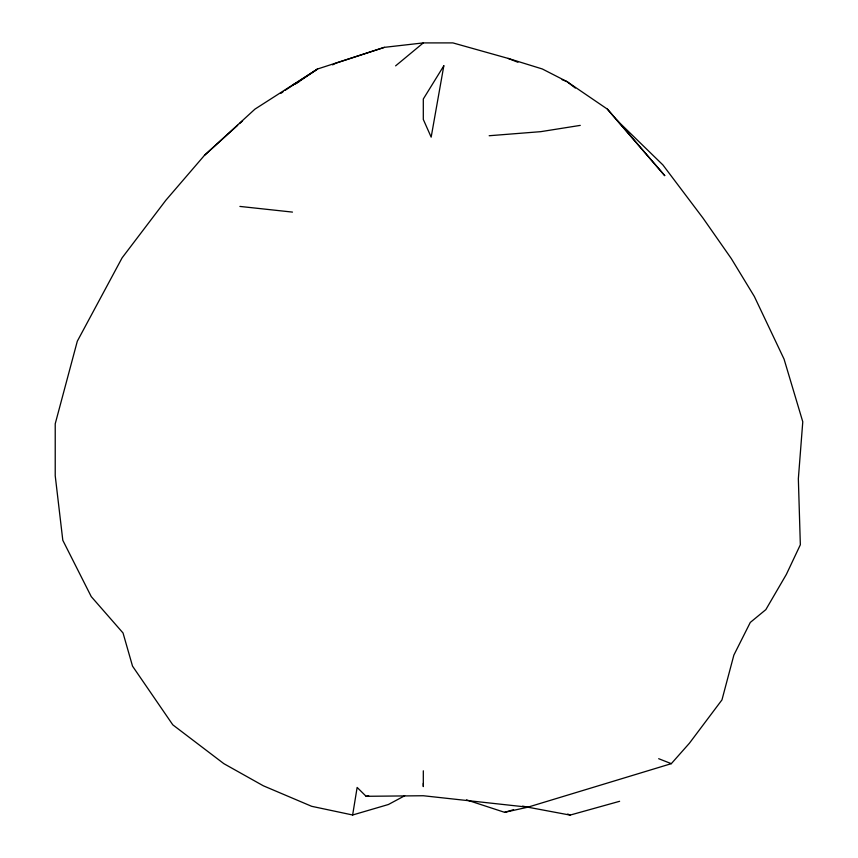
<?xml version="1.0" encoding="UTF-8"?>
<svg xmlns="http://www.w3.org/2000/svg" width="858" height="858" viewBox="0 0 858 858"><rect width="100%" height="100%" fill="white"/><g stroke="black" fill="none" stroke-linecap="round" stroke-linejoin="round"><path stroke-width="1.29" d="M423.316 770.806L423.305 786.593L423.305 783.354M607.378 109.127L664.714 175.6L607.378 109.127L567.009 81.617L542.342 68.983L508.108 58.398L452.885 42.9L423.305 42.911L384.395 47.34L317.599 68.983L254.955 109.127L204.472 155.341L165.841 200.279L122.104 257.85L77.306 341.216L55.223 423.788L55.223 475.772L62.806 540.293L91.248 596.61L123.037 632.99L132.529 666.14L172.801 724.838L223.852 763.663L263.299 785.778L311.679 806.316L352.638 814.993L357.142 787.43L366.109 796.299L423.305 795.741L527.842 807.185L570.087 815.1L619.626 801.297M466.516 799.881L504.633 812.333L527.842 807.185L671.31 763.663L689.424 743.21L721.964 699.892L733.869 655.094L750.289 622.436L765.84 609.63L786.346 574.431L800.342 544.766L798.348 478.764L802.777 421.771L784.062 359.116L754.354 296.482L731.327 258.623L703.013 218.114L662.912 164.951L616.966 120.27M204.472 155.341L237.655 125.322M239.618 123.552L242.546 120.914M395.613 65.862L423.305 42.911M280.888 93.361L283.001 91.849M285.113 90.337L317.599 68.983L300.01 80.877M295.624 83.848L297.823 82.357M404.697 795.763L388.417 804.504L352.638 814.993M292.492 85.028L299.571 81.467M332.614 64.865L336.154 63.084L384.395 47.34M504.633 812.333L513.556 809.695M366.109 796.299L368.704 795.816M580.265 125.386L540.765 131.66L489.167 135.736M239.908 206.424L292.471 212.098M522.619 806.123L527.842 807.185M508.108 58.398L517.921 62.269M562.097 79.676L567.009 81.617L575.332 88.052M658.676 758.697L671.31 763.663M567.706 814.038L570.087 815.1M443.822 65.787L431.166 137.141L423.305 119.444L423.305 99.002L443.822 65.787"/></g></svg>
